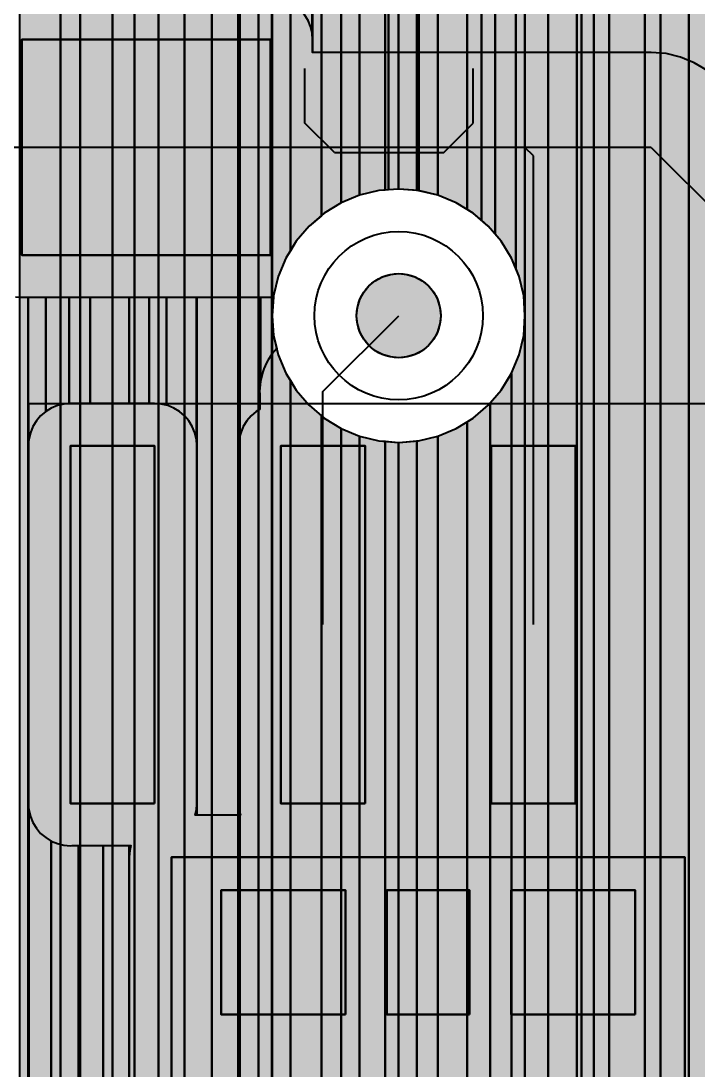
# Model space of a CAD drawing. Header units: millimetres. Extents: x 2 to 110, y 3 to 56.
# Drawn here: x 90.95 to 95.04, y 29.38 to 35.71 of the extents above; entities that cross this region are included whole.
import ezdxf

# ---------------------------------------------------------------- set-up
doc = ezdxf.new("R2010")
doc.units = ezdxf.units.MM
for name, color, linetype in [('bottom_copper', 7, 'Continuous'), ('drill_plated', 7, 'Continuous'), ('top_copper', 7, 'Continuous'), ('top_silk', 7, 'Continuous')]:
    doc.layers.add(name, color=color, linetype=linetype)

# ---------------------------------------------------------------- blocks, each defined once
blk = doc.blocks.new('Block10268')
at = {"layer": 'bottom_copper', "lineweight": 40}
for points in [[(0, 2.6295), (-0.1694, 2.6428), (-0.1711, 2.6427), (-0.1711, 39.2498), (0, 39.0787), (0, 2.6295)], [(0.3222, 2.5248), (0.1652, 2.5898), (0, 2.6295), (0, 39.0787), (0.3222, 38.7565), (0.3222, 2.5248)]]:
    blk.add_hatch(color=7, dxfattribs=at).paths.add_polyline_path(points, flags=0)
at = {"layer": 'bottom_copper', "color": 7, "lineweight": 40}
for points in [[(0, 2.6295), (-0.1694, 2.6428), (-0.1711, 2.6427), (-0.1711, 39.2498), (0, 39.0787), (0, 2.6295)], [(0.3222, 2.5248), (0.1652, 2.5898), (0, 2.6295), (0, 39.0787), (0.3222, 38.7565), (0.3222, 2.5248)]]:
    blk.add_lwpolyline(points, close=True, dxfattribs=at)
blk = doc.blocks.new('Block12760')
at = {"layer": 'bottom_copper', "lineweight": 40}
for points in [[(0.1264, 31.1169), (0.0117, 31.1444), (0.0117, 51.435), (0.1264, 51.435), (0.1264, 31.1169)], [(0.3036, 31.0304), (0.2372, 31.071), (0.1264, 31.1169), (0.1264, 51.435), (0.3036, 51.435), (0.3036, 31.0304)], [(0.3894, 30.9658), (0.3395, 31.0084), (0.3036, 31.0304), (0.3036, 51.435), (0.3894, 51.435), (0.3894, 30.9658)], [(0.0117, 31.1444), (0.0098, 31.1449), (0, 31.1457), (0, 49.6435), (0.0017, 49.6506), (0.0117, 49.82), (0.0117, 31.1444)], [(0.4717, 30.8825), (0.4307, 30.9305), (0.3894, 30.9658), (0.3894, 49.82), (0.4027, 49.6506), (0.4424, 49.4854), (0.4717, 49.4146), (0.4717, 30.8825)], [(0, 31.1457), (-0.1098, 31.1543), (-0.111, 31.1543), (-0.111, 49.3154), (-0.103, 49.3284), (-0.038, 49.4854), (0, 49.6435), (0, 31.1457)], [(0.5962, 30.6767), (0.5712, 30.737), (0.5086, 30.8393), (0.4717, 30.8825), (0.4717, 43.014), (0.4829, 42.8725), (0.516, 42.7345), (0.5703, 42.6034), (0.5962, 42.5612), (0.5962, 30.6767)], [(0.6522, 30.39), (0.6451, 30.5096), (0.6171, 30.6262), (0.5962, 30.6767), (0.5962, 42.5612), (0.6445, 42.4824), (0.6522, 42.4734), (0.6522, 30.39)], [(0.7927, 21.7742), (0.7432, 21.8165), (0.6522, 21.8723), (0.6522, 42.4734), (0.7366, 42.3744), (0.7927, 42.3266), (0.7927, 21.7742)], [(0.9656, 21.5946), (0.8648, 21.7126), (0.7927, 21.7742), (0.7927, 42.3266), (0.8446, 42.2823), (0.9656, 42.2081), (0.9656, 21.5946)], [(0.994, 21.5498), (0.9687, 21.591), (0.9656, 21.5946), (0.9656, 42.2081), (0.994, 42.1963), (0.994, 21.5498)], [(1.067, 21.4192), (1.0523, 21.4547), (0.994, 21.5498), (0.994, 39.883), (0.9987, 39.8232), (1.0127, 39.7649), (1.0357, 39.7095), (1.067, 39.6584), (1.067, 21.4192)], [(1.1602, 20.992), (1.1508, 21.1514), (1.1135, 21.3069), (1.067, 21.4192), (1.067, 39.6583), (1.106, 39.6128), (1.1173, 39.603), (1.1602, 39.5601), (1.1602, 20.992)], [(1.3762, 2.6353), (1.3028, 2.6295), (1.1602, 2.5952), (1.1602, 39.5601), (1.3762, 39.3441), (1.3762, 2.6353)], [(1.4705, 2.6427), (1.3762, 2.6353), (1.3762, 39.3441), (1.4705, 39.2498), (1.4705, 2.6427)], [(0.6522, 21.8723), (0.6069, 21.9001), (0.5703, 21.9153), (0.5703, 30.0415), (0.5712, 30.043), (0.6171, 30.1538), (0.6451, 30.2704), (0.6522, 30.39), (0.6522, 21.8723)], [(0.5703, 21.9153), (0.4591, 21.9613), (0.4424, 21.9653), (0.4424, 29.8632), (0.5086, 29.9407), (0.5703, 30.0415), (0.5703, 21.9153)], [(0.4424, 21.9653), (0.3036, 21.9986), (0.3036, 29.7496), (0.3395, 29.7716), (0.4307, 29.8495), (0.4424, 29.8632), (0.4424, 21.9653)], [(0.3036, 21.9986), (0.1442, 22.0111), (0.1264, 22.0097), (0.1264, 29.6631), (0.2372, 29.709), (0.3036, 29.7496), (0.3036, 21.9986)], [(0, 21.9998), (-0.0152, 21.9986), (-0.111, 21.9756), (-0.111, 29.6257), (-0.1098, 29.6256), (0, 29.6343), (0, 21.9998)], [(0.1264, 22.0097), (0, 21.9998), (0, 29.6343), (0.0093, 29.6351), (0.1264, 29.6631), (0.1264, 22.0097)]]:
    blk.add_hatch(color=7, dxfattribs=at).paths.add_polyline_path(points, flags=0)
at = {"layer": 'bottom_copper', "color": 7, "lineweight": 40}
for points in [[(0.1264, 31.1169), (0.0117, 31.1444), (0.0117, 51.435), (0.1264, 51.435), (0.1264, 31.1169)], [(0.3036, 31.0304), (0.2372, 31.071), (0.1264, 31.1169), (0.1264, 51.435), (0.3036, 51.435), (0.3036, 31.0304)], [(0.3894, 30.9658), (0.3395, 31.0084), (0.3036, 31.0304), (0.3036, 51.435), (0.3894, 51.435), (0.3894, 30.9658)], [(0.0117, 31.1444), (0.0098, 31.1449), (0, 31.1457), (0, 49.6435), (0.0017, 49.6506), (0.0117, 49.82), (0.0117, 31.1444)], [(0.4717, 30.8825), (0.4307, 30.9305), (0.3894, 30.9658), (0.3894, 49.82), (0.4027, 49.6506), (0.4424, 49.4854), (0.4717, 49.4146), (0.4717, 30.8825)], [(0, 31.1457), (-0.1098, 31.1543), (-0.111, 31.1543), (-0.111, 49.3154), (-0.103, 49.3284), (-0.038, 49.4854), (0, 49.6435), (0, 31.1457)], [(0.5962, 30.6767), (0.5712, 30.737), (0.5086, 30.8393), (0.4717, 30.8825), (0.4717, 43.014), (0.4829, 42.8725), (0.516, 42.7345), (0.5703, 42.6034), (0.5962, 42.5612), (0.5962, 30.6767)], [(0.6522, 30.39), (0.6451, 30.5096), (0.6171, 30.6262), (0.5962, 30.6767), (0.5962, 42.5612), (0.6445, 42.4824), (0.6522, 42.4734), (0.6522, 30.39)], [(0.7927, 21.7742), (0.7432, 21.8165), (0.6522, 21.8723), (0.6522, 42.4734), (0.7366, 42.3744), (0.7927, 42.3266), (0.7927, 21.7742)], [(0.9656, 21.5946), (0.8648, 21.7126), (0.7927, 21.7742), (0.7927, 42.3266), (0.8446, 42.2823), (0.9656, 42.2081), (0.9656, 21.5946)], [(0.994, 21.5498), (0.9687, 21.591), (0.9656, 21.5946), (0.9656, 42.2081), (0.994, 42.1963), (0.994, 21.5498)], [(1.067, 21.4192), (1.0523, 21.4547), (0.994, 21.5498), (0.994, 39.883), (0.9987, 39.8232), (1.0127, 39.7649), (1.0357, 39.7095), (1.067, 39.6584), (1.067, 21.4192)], [(1.1602, 20.992), (1.1508, 21.1514), (1.1135, 21.3069), (1.067, 21.4192), (1.067, 39.6583), (1.106, 39.6128), (1.1173, 39.603), (1.1602, 39.5601), (1.1602, 20.992)], [(1.3762, 2.6353), (1.3028, 2.6295), (1.1602, 2.5952), (1.1602, 39.5601), (1.3762, 39.3441), (1.3762, 2.6353)], [(1.4705, 2.6427), (1.3762, 2.6353), (1.3762, 39.3441), (1.4705, 39.2498), (1.4705, 2.6427)], [(0.6522, 21.8723), (0.6069, 21.9001), (0.5703, 21.9153), (0.5703, 30.0415), (0.5712, 30.043), (0.6171, 30.1538), (0.6451, 30.2704), (0.6522, 30.39), (0.6522, 21.8723)], [(0.5703, 21.9153), (0.4591, 21.9613), (0.4424, 21.9653), (0.4424, 29.8632), (0.5086, 29.9407), (0.5703, 30.0415), (0.5703, 21.9153)], [(0.4424, 21.9653), (0.3036, 21.9986), (0.3036, 29.7496), (0.3395, 29.7716), (0.4307, 29.8495), (0.4424, 29.8632), (0.4424, 21.9653)], [(0.3036, 21.9986), (0.1442, 22.0111), (0.1264, 22.0097), (0.1264, 29.6631), (0.2372, 29.709), (0.3036, 29.7496), (0.3036, 21.9986)], [(0, 21.9998), (-0.0152, 21.9986), (-0.111, 21.9756), (-0.111, 29.6257), (-0.1098, 29.6256), (0, 29.6343), (0, 21.9998)], [(0.1264, 22.0097), (0, 21.9998), (0, 29.6343), (0.0093, 29.6351), (0.1264, 29.6631), (0.1264, 22.0097)]]:
    blk.add_lwpolyline(points, close=True, dxfattribs=at)
blk = doc.blocks.new('Block13378')
at = {"layer": 'bottom_copper', "lineweight": 40}
for points in [[(0.8459, 16.6103), (0.7862, 16.6056), (0.7862, 34.6739), (0.8459, 34.7714), (0.8459, 16.6103)], [(0.7651, 16.6039), (0.7275, 16.6009), (0.6109, 16.5729), (0.6109, 34.4728), (0.6548, 34.5103), (0.7651, 34.6395), (0.7651, 16.6039)], [(0.7862, 16.6056), (0.7651, 16.6039), (0.7651, 34.6395), (0.7862, 34.6739), (0.7862, 16.6056)], [(0.6109, 16.5729), (0.5001, 16.527), (0.5001, 34.3844), (0.5256, 34.4), (0.6109, 34.4728), (0.6109, 16.5729)], [(0.5001, 16.527), (0.3978, 16.4644), (0.3807, 16.4498), (0.3805, 34.3111), (0.5001, 34.3844), (0.5001, 16.527)], [(0.3805, 16.4496), (0.3066, 16.3865), (0.2287, 16.2953), (0.193, 16.237), (0.193, 34.2388), (0.2237, 34.2462), (0.3805, 34.3111), (0.3805, 16.4496)], [(0, 5.1366), (-0.1126, 5.2328), (-0.1126, 34.1933), (-0.1109, 34.1932), (0, 34.2019), (0, 5.1366)], [(0.082, 5.0406), (0, 5.1366), (0, 34.2019), (0.0585, 34.2065), (0.082, 34.2121), (0.082, 5.0406)], [(0.0828, 6.4582), (0.082, 6.448), (0.082, 34.2121), (0.0828, 34.2123), (0.0828, 6.4582)], [(0.193, 16.237), (0.1661, 16.193), (0.1202, 16.0822), (0.0922, 15.9656), (0.0828, 15.846), (0.0828, 34.2123), (0.193, 34.2388), (0.193, 16.237)], [(0.193, 6.9107), (0.1318, 6.7629), (0.0945, 6.6074), (0.0828, 6.4582), (0.0828, 15.846), (0.0922, 15.7264), (0.1202, 15.6098), (0.1661, 15.499), (0.193, 15.455), (0.193, 6.9107)], [(0.3805, 7.1686), (0.2766, 7.047), (0.193, 6.9107), (0.193, 15.455), (0.2287, 15.3967), (0.3066, 15.3055), (0.3805, 15.2424), (0.3805, 7.1686)], [(0.5001, 7.2708), (0.3807, 7.1688), (0.3805, 15.2424), (0.3978, 15.2276), (0.5001, 15.165), (0.5001, 7.2708)], [(0.6109, 7.3392), (0.5021, 7.2725), (0.5001, 7.2708), (0.5001, 15.165), (0.6109, 15.1191), (0.6109, 7.3392)], [(0.7651, 7.4086), (0.6384, 7.3561), (0.6109, 7.3392), (0.6109, 15.1191), (0.7275, 15.0911), (0.7651, 15.0881), (0.7651, 7.4086)], [(0.8459, 7.4316), (0.7862, 7.4173), (0.7651, 7.4086), (0.7651, 15.0881), (0.8459, 15.0817), (0.8459, 7.4316)]]:
    blk.add_hatch(color=7, dxfattribs=at).paths.add_polyline_path(points, flags=0)
at = {"layer": 'bottom_copper', "color": 7, "lineweight": 40}
for points in [[(0.8459, 16.6103), (0.7862, 16.6056), (0.7862, 34.6739), (0.8459, 34.7714), (0.8459, 16.6103)], [(0.7651, 16.6039), (0.7275, 16.6009), (0.6109, 16.5729), (0.6109, 34.4728), (0.6548, 34.5103), (0.7651, 34.6395), (0.7651, 16.6039)], [(0.7862, 16.6056), (0.7651, 16.6039), (0.7651, 34.6395), (0.7862, 34.6739), (0.7862, 16.6056)], [(0.6109, 16.5729), (0.5001, 16.527), (0.5001, 34.3844), (0.5256, 34.4), (0.6109, 34.4728), (0.6109, 16.5729)], [(0.5001, 16.527), (0.3978, 16.4644), (0.3807, 16.4498), (0.3805, 34.3111), (0.5001, 34.3844), (0.5001, 16.527)], [(0.3805, 16.4496), (0.3066, 16.3865), (0.2287, 16.2953), (0.193, 16.237), (0.193, 34.2388), (0.2237, 34.2462), (0.3805, 34.3111), (0.3805, 16.4496)], [(0, 5.1366), (-0.1126, 5.2328), (-0.1126, 34.1933), (-0.1109, 34.1932), (0, 34.2019), (0, 5.1366)], [(0.082, 5.0406), (0, 5.1366), (0, 34.2019), (0.0585, 34.2065), (0.082, 34.2121), (0.082, 5.0406)], [(0.0828, 6.4582), (0.082, 6.448), (0.082, 34.2121), (0.0828, 34.2123), (0.0828, 6.4582)], [(0.193, 16.237), (0.1661, 16.193), (0.1202, 16.0822), (0.0922, 15.9656), (0.0828, 15.846), (0.0828, 34.2123), (0.193, 34.2388), (0.193, 16.237)], [(0.193, 6.9107), (0.1318, 6.7629), (0.0945, 6.6074), (0.0828, 6.4582), (0.0828, 15.846), (0.0922, 15.7264), (0.1202, 15.6098), (0.1661, 15.499), (0.193, 15.455), (0.193, 6.9107)], [(0.3805, 7.1686), (0.2766, 7.047), (0.193, 6.9107), (0.193, 15.455), (0.2287, 15.3967), (0.3066, 15.3055), (0.3805, 15.2424), (0.3805, 7.1686)], [(0.5001, 7.2708), (0.3807, 7.1688), (0.3805, 15.2424), (0.3978, 15.2276), (0.5001, 15.165), (0.5001, 7.2708)], [(0.6109, 7.3392), (0.5021, 7.2725), (0.5001, 7.2708), (0.5001, 15.165), (0.6109, 15.1191), (0.6109, 7.3392)], [(0.7651, 7.4086), (0.6384, 7.3561), (0.6109, 7.3392), (0.6109, 15.1191), (0.7275, 15.0911), (0.7651, 15.0881), (0.7651, 7.4086)], [(0.8459, 7.4316), (0.7862, 7.4173), (0.7651, 7.4086), (0.7651, 15.0881), (0.8459, 15.0817), (0.8459, 7.4316)]]:
    blk.add_lwpolyline(points, close=True, dxfattribs=at)
blk = doc.blocks.new('Block14575')
at = {"layer": 'bottom_copper', "lineweight": 40}
for points in [[(1.3558, 5.3177), (1.2299, 5.2405), (1.1106, 5.1386), (1.1106, 36.891), (1.3558, 36.891), (1.3558, 5.3177)], [(1.4738, 5.3687), (1.3662, 5.3241), (1.3558, 5.3177), (1.3558, 35.276), (1.3691, 35.1066), (1.4088, 34.9414), (1.4738, 34.7844), (1.4738, 5.3687)], [(1.6695, 5.4226), (1.514, 5.3853), (1.4738, 5.3687), (1.4738, 34.7844), (1.5626, 34.6395), (1.6695, 34.5143), (1.6695, 5.4226)], [(1.8021, 5.433), (1.6695, 5.4226), (1.6695, 34.5143), (1.6729, 34.5103), (1.8021, 34.4), (1.8021, 5.433)], [(1.947, 5.4258), (1.8289, 5.4351), (1.8021, 5.433), (1.8021, 34.4), (1.947, 34.3112), (1.947, 5.4258)], [(2.104, 5.3948), (1.9883, 5.4226), (1.947, 5.4258), (1.947, 34.3112), (2.104, 34.2462), (2.104, 5.3948)], [(2.2692, 5.3334), (2.1438, 5.3853), (2.104, 5.3948), (2.104, 34.2462), (2.2692, 34.2065), (2.2692, 5.3334)], [(2.4279, 5.2405), (2.2916, 5.3241), (2.2692, 5.3334), (2.2692, 34.2065), (2.4279, 34.194), (2.4279, 5.2405)], [(2.4369, 5.2328), (2.4279, 5.2405), (2.4279, 34.194), (2.4369, 34.1933), (2.4369, 5.2328)]]:
    blk.add_hatch(color=7, dxfattribs=at).paths.add_polyline_path(points, flags=0)
at = {"layer": 'bottom_copper', "color": 7, "lineweight": 40}
for points in [[(1.3558, 5.3177), (1.2299, 5.2405), (1.1106, 5.1386), (1.1106, 36.891), (1.3558, 36.891), (1.3558, 5.3177)], [(1.4738, 5.3687), (1.3662, 5.3241), (1.3558, 5.3177), (1.3558, 35.276), (1.3691, 35.1066), (1.4088, 34.9414), (1.4738, 34.7844), (1.4738, 5.3687)], [(1.6695, 5.4226), (1.514, 5.3853), (1.4738, 5.3687), (1.4738, 34.7844), (1.5626, 34.6395), (1.6695, 34.5143), (1.6695, 5.4226)], [(1.8021, 5.433), (1.6695, 5.4226), (1.6695, 34.5143), (1.6729, 34.5103), (1.8021, 34.4), (1.8021, 5.433)], [(1.947, 5.4258), (1.8289, 5.4351), (1.8021, 5.433), (1.8021, 34.4), (1.947, 34.3112), (1.947, 5.4258)], [(2.104, 5.3948), (1.9883, 5.4226), (1.947, 5.4258), (1.947, 34.3112), (2.104, 34.2462), (2.104, 5.3948)], [(2.2692, 5.3334), (2.1438, 5.3853), (2.104, 5.3948), (2.104, 34.2462), (2.2692, 34.2065), (2.2692, 5.3334)], [(2.4279, 5.2405), (2.2916, 5.3241), (2.2692, 5.3334), (2.2692, 34.2065), (2.4279, 34.194), (2.4279, 5.2405)], [(2.4369, 5.2328), (2.4279, 5.2405), (2.4279, 34.194), (2.4369, 34.1933), (2.4369, 5.2328)]]:
    blk.add_lwpolyline(points, close=True, dxfattribs=at)
blk = doc.blocks.new('Block69095')
at = {"layer": 'top_copper', "lineweight": 40}
for points in [[(2.9514, -2.6506), (2.5683, -2.2676), (2.5538, -2.2505), (2.4854, -2.1921), (2.4562, -2.1743), (2.4087, -2.1451), (2.3499, -2.1208), (2.3255, -2.1107), (2.2381, -2.0897), (2.1484, -2.0826), (2.126, -2.0844), (0.105, -2.0844), (0.105, 0.7731), (2.9514, 0.7731), (2.9514, -2.6506)], [(0.105, -2.0059), (0.1019, -1.9662), (0.1019, -1.5459), (0.105, -1.5061), (0.105, -2.0059)], [(0.1019, -1.9661), (0.0925, -1.9272), (0.0772, -1.8903), (0.0563, -1.8562), (0.0304, -1.8258), (0.0304, -1.6862), (0.0563, -1.6558), (0.0772, -1.6217), (0.0925, -1.5848), (0.1019, -1.5459), (0.1019, -1.9661)], [(0.105, -2.0844), (0.1042, -2.0844), (0.1042, -2.0159), (0.105, -2.0059), (0.105, -2.0844)]]:
    blk.add_hatch(color=7, dxfattribs=at).paths.add_polyline_path(points, flags=0)
at = {"layer": 'top_copper', "color": 7, "lineweight": 40}
for points in [[(2.9514, -2.6506), (2.5683, -2.2676), (2.5538, -2.2505), (2.4854, -2.1921), (2.4562, -2.1743), (2.4087, -2.1451), (2.3499, -2.1208), (2.3255, -2.1107), (2.2381, -2.0897), (2.1484, -2.0826), (2.126, -2.0844), (0.105, -2.0844), (0.105, 0.7731), (2.9514, 0.7731), (2.9514, -2.6506)], [(0.105, -2.0059), (0.1019, -1.9662), (0.1019, -1.5459), (0.105, -1.5061), (0.105, -2.0059)], [(0.1019, -1.9661), (0.0925, -1.9272), (0.0772, -1.8903), (0.0563, -1.8562), (0.0304, -1.8258), (0.0304, -1.6862), (0.0563, -1.6558), (0.0772, -1.6217), (0.0925, -1.5848), (0.1019, -1.5459), (0.1019, -1.9661)], [(0.105, -2.0844), (0.1042, -2.0844), (0.1042, -2.0159), (0.105, -2.0059), (0.105, -2.0844)]]:
    blk.add_lwpolyline(points, close=True, dxfattribs=at)
blk = doc.blocks.new('Block70621')
at = {"layer": 'top_copper', "lineweight": 40}
for points in [[(0, 0), (-0.0215, -0.0132), (-0.0519, -0.0391), (-0.0778, -0.0695), (-0.0987, -0.1036), (-0.114, -0.1406), (-0.1187, -0.1601), (-0.1187, 0.6776), (0, 0.6776), (0, 0)], [(0.0047, 0.1681), (0, 0.1086), (0, 0.6776), (0.0047, 0.6776), (0.0047, 0.1681)], [(0.073, 0.3332), (0.0524, 0.2996), (0.0417, 0.2821), (0.026, 0.2442), (0.0187, 0.2267), (0.0087, 0.185), (0.0047, 0.1684), (0.0047, 0.6776), (0.0551, 0.6776), (0.0651, 0.6768), (0.073, 0.6775), (0.073, 0.3332)], [(0.075, 0.3357), (0.0731, 0.3334), (0.073, 0.6775), (0.075, 0.6776), (0.075, 0.3357)], [(0.075, 0.5656), (0.075, 0.6776), (0.0838, 0.6783), (0.075, 0.5656)], [(0.075, 0.3357), (0.075, 0.5656), (0.0844, 0.446), (0.103, 0.3684), (0.075, 0.3357)], [(0.0012, 0.0007), (0, 0), (0, 0.1086), (0.0012, 0.0937), (0.0012, 0.0007)]]:
    blk.add_hatch(color=7, dxfattribs=at).paths.add_polyline_path(points, flags=0)
at = {"layer": 'top_copper', "color": 7, "lineweight": 40}
for points in [[(0, 0), (-0.0215, -0.0132), (-0.0519, -0.0391), (-0.0778, -0.0695), (-0.0987, -0.1036), (-0.114, -0.1406), (-0.1187, -0.1601), (-0.1187, 0.6776), (0, 0.6776), (0, 0)], [(0.0047, 0.1681), (0, 0.1086), (0, 0.6776), (0.0047, 0.6776), (0.0047, 0.1681)], [(0.073, 0.3332), (0.0524, 0.2996), (0.0417, 0.2821), (0.026, 0.2442), (0.0187, 0.2267), (0.0087, 0.185), (0.0047, 0.1684), (0.0047, 0.6776), (0.0551, 0.6776), (0.0651, 0.6768), (0.073, 0.6775), (0.073, 0.3332)], [(0.075, 0.3357), (0.0731, 0.3334), (0.073, 0.6775), (0.075, 0.6776), (0.075, 0.3357)], [(0.075, 0.5656), (0.075, 0.6776), (0.0838, 0.6783), (0.075, 0.5656)], [(0.075, 0.3357), (0.075, 0.5656), (0.0844, 0.446), (0.103, 0.3684), (0.075, 0.3357)], [(0.0012, 0.0007), (0, 0), (0, 0.1086), (0.0012, 0.0937), (0.0012, 0.0007)]]:
    blk.add_lwpolyline(points, close=True, dxfattribs=at)
blk = doc.blocks.new('Block75327')
at = {"layer": 'top_copper', "lineweight": 40}
for points in [[(3.6895, 21.311), (3.6393, 21.2608), (3.6393, 30.4861), (3.6515, 30.4852), (3.6615, 30.486), (3.6895, 30.486), (3.6895, 21.311)], [(3.7945, 29.7952), (3.7641, 29.7693), (3.7382, 29.7389), (3.7173, 29.7048), (3.702, 29.6678), (3.6927, 29.629), (3.6895, 29.5891), (3.6895, 30.486), (3.7945, 30.486), (3.7945, 29.7952)], [(3.9357, 29.8432), (3.9045, 29.8408), (3.8656, 29.8314), (3.8286, 29.8161), (3.7945, 29.7952), (3.7945, 30.486), (3.9357, 30.486), (3.9357, 29.8432)], [(4.0631, 29.8431), (3.9543, 29.8431), (3.9443, 29.8439), (3.9357, 29.8432), (3.9357, 30.486), (4.0631, 30.486), (4.0631, 29.8431)], [(4.2985, 29.8431), (4.0631, 29.8431), (4.0631, 30.486), (4.2985, 30.486), (4.2985, 29.8431)], [(4.4184, 29.8431), (4.2985, 29.8431), (4.2985, 30.486), (4.4184, 30.486), (4.4184, 29.8431)], [(4.5234, 29.8332), (4.4922, 29.8407), (4.4523, 29.8439), (4.4423, 29.8431), (4.4184, 29.8431), (4.4184, 30.486), (4.5234, 30.486), (4.5234, 29.8332)], [(4.6325, 29.7693), (4.6021, 29.7952), (4.568, 29.8161), (4.531, 29.8314), (4.5234, 29.8332), (4.5234, 30.486), (4.6325, 30.486), (4.6325, 29.7693)], [(4.7039, 29.629), (4.6946, 29.6678), (4.6793, 29.7048), (4.6584, 29.7389), (4.6325, 29.7693), (4.6325, 30.486), (4.7039, 30.486), (4.7039, 29.629)], [(4.7071, 29.5891), (4.7039, 29.6289), (4.7039, 30.486), (4.7071, 30.486), (4.7071, 29.5891)], [(4.9595, 27.3601), (4.7071, 27.3601), (4.7071, 30.486), (4.9595, 30.486), (4.9595, 27.3601)], [(4.9673, 29.6483), (4.9627, 29.629), (4.9595, 29.5891), (4.9595, 30.486), (4.9673, 30.486), (4.9673, 29.6483)], [(3.6903, 27.4401), (3.6895, 27.4301), (3.6895, 29.5891), (3.6903, 29.5791), (3.6903, 27.4401)], [(4.7071, 27.4301), (4.7063, 27.4401), (4.7063, 29.5791), (4.7071, 29.5891), (4.7071, 27.4301)], [(4.9603, 27.4401), (4.9595, 27.4301), (4.9595, 29.5891), (4.9603, 29.5791), (4.9603, 27.4401)], [(3.6927, 24.422), (3.6895, 24.3821), (3.6895, 27.4301), (3.6927, 27.3903), (3.6927, 24.422)], [(4.7071, 27.3601), (4.6967, 27.3601), (4.7039, 27.3902), (4.7071, 27.4301), (4.7071, 27.3601)], [(4.9627, 27.3601), (4.9595, 27.3601), (4.9595, 27.4301), (4.9627, 27.3903), (4.9627, 27.3601)], [(3.8286, 24.6091), (3.7945, 24.5882), (3.7641, 24.5623), (3.7382, 24.5319), (3.7173, 24.4978), (3.702, 24.4608), (3.6927, 24.422), (3.6927, 27.3902), (3.702, 27.3514), (3.7173, 27.3144), (3.7382, 27.2803), (3.7641, 27.2499), (3.7945, 27.224), (3.8286, 27.2031), (3.8286, 24.6091)], [(4.9673, 27.3601), (4.9627, 27.3601), (4.9627, 27.3902), (4.9673, 27.3709), (4.9673, 27.3601)], [(3.992, 24.6361), (3.9543, 24.6361), (3.9443, 24.6369), (3.9045, 24.6338), (3.8656, 24.6244), (3.8286, 24.6091), (3.8286, 27.2031), (3.8656, 27.1878), (3.9044, 27.1785), (3.9443, 27.1753), (3.9543, 27.1761), (3.992, 27.1761), (3.992, 24.6361)], [(4.1418, 24.6361), (3.992, 24.6361), (3.992, 27.1761), (4.1418, 27.1761), (4.1418, 24.6361)], [(4.2985, 24.6361), (4.1418, 24.6361), (4.1418, 27.1761), (4.2985, 27.1761), (4.2985, 24.6361)], [(4.3017, 27.146), (4.2985, 27.1061), (4.2985, 27.1761), (4.3089, 27.1761), (4.3017, 27.146)], [(4.2993, 24.7161), (4.2985, 24.7061), (4.2985, 27.1061), (4.2993, 27.0961), (4.2993, 24.7161)]]:
    blk.add_hatch(color=7, dxfattribs=at).paths.add_polyline_path(points, flags=0)
at = {"layer": 'top_copper', "color": 7, "lineweight": 40}
for points in [[(3.6895, 21.311), (3.6393, 21.2608), (3.6393, 30.4861), (3.6515, 30.4852), (3.6615, 30.486), (3.6895, 30.486), (3.6895, 21.311)], [(3.7945, 29.7952), (3.7641, 29.7693), (3.7382, 29.7389), (3.7173, 29.7048), (3.702, 29.6678), (3.6927, 29.629), (3.6895, 29.5891), (3.6895, 30.486), (3.7945, 30.486), (3.7945, 29.7952)], [(3.9357, 29.8432), (3.9045, 29.8408), (3.8656, 29.8314), (3.8286, 29.8161), (3.7945, 29.7952), (3.7945, 30.486), (3.9357, 30.486), (3.9357, 29.8432)], [(4.0631, 29.8431), (3.9543, 29.8431), (3.9443, 29.8439), (3.9357, 29.8432), (3.9357, 30.486), (4.0631, 30.486), (4.0631, 29.8431)], [(4.2985, 29.8431), (4.0631, 29.8431), (4.0631, 30.486), (4.2985, 30.486), (4.2985, 29.8431)], [(4.4184, 29.8431), (4.2985, 29.8431), (4.2985, 30.486), (4.4184, 30.486), (4.4184, 29.8431)], [(4.5234, 29.8332), (4.4922, 29.8407), (4.4523, 29.8439), (4.4423, 29.8431), (4.4184, 29.8431), (4.4184, 30.486), (4.5234, 30.486), (4.5234, 29.8332)], [(4.6325, 29.7693), (4.6021, 29.7952), (4.568, 29.8161), (4.531, 29.8314), (4.5234, 29.8332), (4.5234, 30.486), (4.6325, 30.486), (4.6325, 29.7693)], [(4.7039, 29.629), (4.6946, 29.6678), (4.6793, 29.7048), (4.6584, 29.7389), (4.6325, 29.7693), (4.6325, 30.486), (4.7039, 30.486), (4.7039, 29.629)], [(4.7071, 29.5891), (4.7039, 29.6289), (4.7039, 30.486), (4.7071, 30.486), (4.7071, 29.5891)], [(4.9595, 27.3601), (4.7071, 27.3601), (4.7071, 30.486), (4.9595, 30.486), (4.9595, 27.3601)], [(4.9673, 29.6483), (4.9627, 29.629), (4.9595, 29.5891), (4.9595, 30.486), (4.9673, 30.486), (4.9673, 29.6483)], [(3.6903, 27.4401), (3.6895, 27.4301), (3.6895, 29.5891), (3.6903, 29.5791), (3.6903, 27.4401)], [(4.7071, 27.4301), (4.7063, 27.4401), (4.7063, 29.5791), (4.7071, 29.5891), (4.7071, 27.4301)], [(4.9603, 27.4401), (4.9595, 27.4301), (4.9595, 29.5891), (4.9603, 29.5791), (4.9603, 27.4401)], [(3.6927, 24.422), (3.6895, 24.3821), (3.6895, 27.4301), (3.6927, 27.3903), (3.6927, 24.422)], [(4.7071, 27.3601), (4.6967, 27.3601), (4.7039, 27.3902), (4.7071, 27.4301), (4.7071, 27.3601)], [(4.9627, 27.3601), (4.9595, 27.3601), (4.9595, 27.4301), (4.9627, 27.3903), (4.9627, 27.3601)], [(3.8286, 24.6091), (3.7945, 24.5882), (3.7641, 24.5623), (3.7382, 24.5319), (3.7173, 24.4978), (3.702, 24.4608), (3.6927, 24.422), (3.6927, 27.3902), (3.702, 27.3514), (3.7173, 27.3144), (3.7382, 27.2803), (3.7641, 27.2499), (3.7945, 27.224), (3.8286, 27.2031), (3.8286, 24.6091)], [(4.9673, 27.3601), (4.9627, 27.3601), (4.9627, 27.3902), (4.9673, 27.3709), (4.9673, 27.3601)], [(3.992, 24.6361), (3.9543, 24.6361), (3.9443, 24.6369), (3.9045, 24.6338), (3.8656, 24.6244), (3.8286, 24.6091), (3.8286, 27.2031), (3.8656, 27.1878), (3.9044, 27.1785), (3.9443, 27.1753), (3.9543, 27.1761), (3.992, 27.1761), (3.992, 24.6361)], [(4.1418, 24.6361), (3.992, 24.6361), (3.992, 27.1761), (4.1418, 27.1761), (4.1418, 24.6361)], [(4.2985, 24.6361), (4.1418, 24.6361), (4.1418, 27.1761), (4.2985, 27.1761), (4.2985, 24.6361)], [(4.3017, 27.146), (4.2985, 27.1061), (4.2985, 27.1761), (4.3089, 27.1761), (4.3017, 27.146)], [(4.2993, 24.7161), (4.2985, 24.7061), (4.2985, 27.1061), (4.2993, 27.0961), (4.2993, 24.7161)]]:
    blk.add_lwpolyline(points, close=True, dxfattribs=at)

msp = doc.modelspace()

# ---------------------------------------------------------------- hatches: boundary and pattern name
at = {"layer": 'bottom_copper', "lineweight": 40}
msp.add_hatch(color=7, dxfattribs=at).paths.add_polyline_path([(93.4811, 33.8784), (93.4667, 33.8308), (93.4432, 33.7869), (93.4116, 33.7484), (93.3731, 33.7168), (93.3292, 33.6933), (93.2816, 33.6789), (93.232, 33.674), (93.1824, 33.6789), (93.1348, 33.6933), (93.0909, 33.7168), (93.0524, 33.7484), (93.0208, 33.7869), (92.9973, 33.8308), (92.9829, 33.8784), (92.978, 33.928), (92.9829, 33.9776), (92.9973, 34.0252), (93.0208, 34.0691), (93.0524, 34.1076), (93.0909, 34.1392), (93.1348, 34.1627), (93.1824, 34.1771), (93.232, 34.182), (93.2816, 34.1771), (93.3292, 34.1627), (93.3731, 34.1392), (93.4116, 34.1076), (93.4432, 34.0691), (93.4667, 34.0252), (93.4811, 33.9776), (93.486, 33.928), (93.4811, 33.8784)], flags=0)
at = {"layer": 'drill_plated', "lineweight": 40}
msp.add_hatch(color=7, dxfattribs=at).paths.add_polyline_path([(93.4811, 33.8784), (93.4667, 33.8308), (93.4432, 33.7869), (93.4116, 33.7484), (93.3731, 33.7168), (93.3292, 33.6933), (93.2816, 33.6789), (93.232, 33.674), (93.1824, 33.6789), (93.1348, 33.6933), (93.0909, 33.7168), (93.0524, 33.7484), (93.0208, 33.7869), (92.9973, 33.8308), (92.9829, 33.8784), (92.978, 33.928), (92.9829, 33.9776), (92.9973, 34.0252), (93.0208, 34.0691), (93.0524, 34.1076), (93.0909, 34.1392), (93.1348, 34.1627), (93.1824, 34.1771), (93.232, 34.182), (93.2816, 34.1771), (93.3292, 34.1627), (93.3731, 34.1392), (93.4116, 34.1076), (93.4432, 34.0691), (93.4667, 34.0252), (93.4811, 33.9776), (93.486, 33.928), (93.4811, 33.8784)], flags=0)
at = {"layer": 'top_copper', "lineweight": 40}
for points in [[(92.4578, 34.294), (90.9582, 34.294), (90.9582, 35.594), (92.4578, 35.594), (92.4578, 34.294)], [(93.4811, 33.8784), (93.4667, 33.8308), (93.4432, 33.7869), (93.4116, 33.7484), (93.3731, 33.7168), (93.3292, 33.6933), (93.2816, 33.6789), (93.232, 33.674), (93.1824, 33.6789), (93.1348, 33.6933), (93.0909, 33.7168), (93.0524, 33.7484), (93.0208, 33.7869), (92.9973, 33.8308), (92.9829, 33.8784), (92.978, 33.928), (92.9829, 33.9776), (92.9973, 34.0252), (93.0208, 34.0691), (93.0524, 34.1076), (93.0909, 34.1392), (93.1348, 34.1627), (93.1824, 34.1771), (93.232, 34.182), (93.2816, 34.1771), (93.3292, 34.1627), (93.3731, 34.1392), (93.4116, 34.1076), (93.4432, 34.0691), (93.4667, 34.0252), (93.4811, 33.9776), (93.486, 33.928), (93.4811, 33.8784)], [(91.759, 30.9841), (91.251, 30.9841), (91.251, 33.1431), (91.759, 33.1431), (91.759, 30.9841)], [(93.029, 30.9841), (92.521, 30.9841), (92.521, 33.1431), (93.029, 33.1431), (93.029, 30.9841)], [(94.299, 30.9841), (93.791, 30.9841), (93.791, 33.1431), (94.299, 33.1431), (94.299, 30.9841)], [(92.274, 30.9141), (92.274, 30.9249), (92.2766, 30.9141), (92.274, 30.9141)], [(94.96, 28.2601), (91.86, 28.2601), (91.86, 30.6601), (94.96, 30.6601), (94.96, 28.2601)], [(92.91, 29.7101), (92.16, 29.7101), (92.16, 30.4601), (92.91, 30.4601), (92.91, 29.7101)], [(93.66, 29.7101), (93.16, 29.7101), (93.16, 30.4601), (93.66, 30.4601), (93.66, 29.7101)], [(94.66, 29.7101), (93.91, 29.7101), (93.91, 30.4601), (94.66, 30.4601), (94.66, 29.7101)]]:
    msp.add_hatch(color=7, dxfattribs=at).paths.add_polyline_path(points, flags=0)

# ---------------------------------------------------------------- linework, layer by layer
at = {"layer": 'bottom_copper', "color": 7, "lineweight": 40}
for p, q in [((93.2308, 34.6923), (93.2308, 52.8534)), ((93.2308, 52.8534), (93.2308, 34.6923)), ((92.2723, 23.3148), (92.2723, 52.2753)), ((92.2723, 52.2753), (92.2723, 23.3148)), ((94.8123, 6.1807), (94.8123, 42.7878)), ((94.8123, 42.7878), (94.8123, 6.1807)), ((92.9958, 34.6549), (92.885, 34.609)), ((93.1124, 34.6829), (92.9958, 34.6549)), ((93.2308, 34.6923), (93.1124, 34.6829)), ((93.232, 34.6923), (93.2308, 34.6923)), ((93.3516, 34.6829), (93.232, 34.6923)), ((93.4682, 34.6549), (93.3516, 34.6829)), ((93.579, 34.609), (93.4682, 34.6549)), ((92.885, 34.609), (92.7827, 34.5464)), ((93.6813, 34.5464), (93.579, 34.609)), ((92.7827, 34.5464), (92.6915, 34.4685)), ((93.7725, 34.4685), (93.6813, 34.5464)), ((92.6915, 34.4685), (92.6136, 34.3773)), ((93.8504, 34.3773), (93.7725, 34.4685)), ((92.6136, 34.3773), (92.551, 34.275)), ((93.913, 34.275), (93.8504, 34.3773)), ((92.551, 34.275), (92.5051, 34.1642)), ((93.9589, 34.1642), (93.913, 34.275)), ((92.5051, 34.1642), (92.4771, 34.0476)), ((93.9869, 34.0476), (93.9589, 34.1642)), ((92.4771, 34.0476), (92.4677, 33.928)), ((93.994, 33.928), (93.9869, 34.0476)), ((92.4677, 33.928), (92.4771, 33.8084)), ((93.9869, 33.8084), (93.994, 33.928)), ((92.4771, 33.8084), (92.5051, 33.6918)), ((93.9589, 33.6918), (93.9869, 33.8084)), ((92.5051, 33.6918), (92.551, 33.581)), ((93.913, 33.581), (93.9589, 33.6918)), ((92.551, 33.581), (92.6136, 33.4787)), ((93.8504, 33.4787), (93.913, 33.581)), ((92.6136, 33.4787), (92.6915, 33.3875)), ((93.7725, 33.3875), (93.8504, 33.4787)), ((92.6915, 33.3875), (92.7827, 33.3096)), ((93.6813, 33.3096), (93.7725, 33.3875)), ((92.7827, 33.3096), (92.885, 33.247)), ((93.579, 33.247), (93.6813, 33.3096)), ((92.885, 33.247), (92.9958, 33.2011)), ((93.4682, 33.2011), (93.579, 33.247)), ((92.9958, 33.2011), (93.1124, 33.1731)), ((93.3516, 33.1731), (93.4682, 33.2011)), ((93.1124, 33.1731), (93.2308, 33.1637)), ((93.2308, 25.5136), (93.2308, 33.1637)), ((93.2308, 33.1637), (93.232, 33.1636)), ((93.2308, 33.1637), (93.2308, 25.5136)), ((93.232, 33.1636), (93.3516, 33.1731))]:
    msp.add_line(p, q, dxfattribs=at)
msp.add_lwpolyline([(93.4811, 33.8784), (93.4667, 33.8308), (93.4432, 33.7869), (93.4116, 33.7484), (93.3731, 33.7168), (93.3292, 33.6933), (93.2816, 33.6789), (93.232, 33.674), (93.1824, 33.6789), (93.1348, 33.6933), (93.0909, 33.7168), (93.0524, 33.7484), (93.0208, 33.7869), (92.9973, 33.8308), (92.9829, 33.8784), (92.978, 33.928), (92.9829, 33.9776), (92.9973, 34.0252), (93.0208, 34.0691), (93.0524, 34.1076), (93.0909, 34.1392), (93.1348, 34.1627), (93.1824, 34.1771), (93.232, 34.182), (93.2816, 34.1771), (93.3292, 34.1627), (93.3731, 34.1392), (93.4116, 34.1076), (93.4432, 34.0691), (93.4667, 34.0252), (93.4811, 33.9776), (93.486, 33.928), (93.4811, 33.8784)], close=True, dxfattribs=at)
for major_axis in [(0.508, 0), (0.254, 0)]:
    msp.add_ellipse((93.232, 33.928), major_axis=major_axis, ratio=1, dxfattribs=at)
at = {"layer": 'drill_plated', "color": 7, "lineweight": 40}
msp.add_lwpolyline([(93.4811, 33.8784), (93.4667, 33.8308), (93.4432, 33.7869), (93.4116, 33.7484), (93.3731, 33.7168), (93.3292, 33.6933), (93.2816, 33.6789), (93.232, 33.674), (93.1824, 33.6789), (93.1348, 33.6933), (93.0909, 33.7168), (93.0524, 33.7484), (93.0208, 33.7869), (92.9973, 33.8308), (92.9829, 33.8784), (92.978, 33.928), (92.9829, 33.9776), (92.9973, 34.0252), (93.0208, 34.0691), (93.0524, 34.1076), (93.0909, 34.1392), (93.1348, 34.1627), (93.1824, 34.1771), (93.232, 34.182), (93.2816, 34.1771), (93.3292, 34.1627), (93.3731, 34.1392), (93.4116, 34.1076), (93.4432, 34.0691), (93.4667, 34.0252), (93.4811, 33.9776), (93.486, 33.928), (93.4811, 33.8784)], close=True, dxfattribs=at)
msp.add_ellipse((93.232, 33.928), major_axis=(0.254, 0), ratio=1, dxfattribs=at)
at = {"layer": 'top_copper', "color": 7, "lineweight": 40}
for p, q in [((92.7001, 35.6727), (92.6848, 35.7096)), ((92.7095, 35.6338), (92.7001, 35.6727)), ((90.9582, 35.594), (90.9582, 34.294)), ((92.4578, 35.594), (90.9582, 35.594)), ((92.4578, 34.294), (92.4578, 35.594)), ((92.7095, 35.6337), (92.7095, 35.6338)), ((92.7126, 35.594), (92.7095, 35.6337)), ((92.7118, 35.584), (92.7126, 35.594)), ((92.7118, 35.5155), (92.7118, 35.584)), ((94.7336, 35.5155), (92.7118, 35.5155)), ((94.756, 35.5173), (94.7336, 35.5155)), ((94.8457, 35.5102), (94.756, 35.5173)), ((94.9331, 35.4892), (94.8457, 35.5102)), ((94.9575, 35.4791), (94.9331, 35.4892)), ((95.0163, 35.4548), (94.9575, 35.4791)), ((95.0638, 35.4256), (95.0163, 35.4548)), ((94.756, 34.944), (87.39, 34.944)), ((94.0449, 34.893), (93.994, 34.944)), ((94.0449, 32.0636), (94.0449, 34.893)), ((94.756, 34.944), (95.264, 34.436)), ((90.9582, 34.294), (92.4578, 34.294)), ((90.9183, 34.0423), (90.9582, 34.0392)), ((90.9582, 34.0392), (90.9682, 34.04)), ((90.9682, 34.04), (92.274, 34.04)), ((92.274, 33.2023), (92.274, 34.04)), ((92.274, 34.04), (92.4478, 34.04)), ((92.274, 34.04), (92.274, 33.2023)), ((92.4478, 34.04), (92.4578, 34.0392)), ((92.4578, 34.0392), (92.4765, 34.0407)), ((92.4765, 34.0407), (92.4677, 33.928)), ((92.4677, 33.928), (92.4771, 33.8084)), ((92.7749, 33.471), (93.232, 33.928)), ((92.4771, 33.8084), (92.4957, 33.7308)), ((92.4657, 33.6956), (92.4451, 33.662)), ((92.4658, 33.6958), (92.4657, 33.6957)), ((92.4657, 33.6957), (92.4657, 33.6956)), ((92.4957, 33.7308), (92.4658, 33.6958)), ((92.4344, 33.6445), (92.4187, 33.6066)), ((92.4451, 33.662), (92.4344, 33.6445)), ((92.4114, 33.5891), (92.4014, 33.5474)), ((92.4187, 33.6066), (92.4114, 33.5891)), ((92.3974, 33.5305), (92.3927, 33.471)), ((92.4014, 33.5474), (92.3974, 33.5308)), ((92.3974, 33.5308), (92.3974, 33.5305)), ((92.3927, 33.471), (92.3939, 33.4561)), ((92.3939, 33.4561), (92.3939, 33.3631)), ((92.7749, 32.0636), (92.7749, 33.471)), ((91.1353, 33.3701), (91.1012, 33.3492)), ((91.1723, 33.3854), (91.1353, 33.3701)), ((91.2111, 33.3947), (91.1723, 33.3854)), ((91.2112, 33.3948), (91.2111, 33.3947)), ((91.251, 33.3979), (91.2112, 33.3948)), ((91.261, 33.3971), (91.251, 33.3979)), ((91.749, 33.3971), (91.261, 33.3971)), ((91.759, 33.3979), (91.749, 33.3971)), ((91.7989, 33.3947), (91.759, 33.3979)), ((91.8377, 33.3854), (91.7989, 33.3947)), ((91.8747, 33.3701), (91.8377, 33.3854)), ((91.9088, 33.3492), (91.8747, 33.3701)), ((91.0708, 33.3233), (91.0449, 33.2929)), ((91.1012, 33.3492), (91.0708, 33.3233)), ((91.9392, 33.3233), (91.9088, 33.3492)), ((91.9651, 33.2929), (91.9392, 33.3233)), ((92.3408, 33.3233), (92.3149, 33.2929)), ((92.3712, 33.3492), (92.3408, 33.3233)), ((92.3939, 33.3631), (92.3712, 33.3492)), ((91.024, 33.2588), (91.0087, 33.2218)), ((91.0449, 33.2929), (91.024, 33.2588)), ((91.986, 33.2588), (91.9651, 33.2929)), ((92.0013, 33.2218), (91.986, 33.2588)), ((92.294, 33.2588), (92.2787, 33.2218)), ((92.3149, 33.2929), (92.294, 33.2588)), ((90.9994, 33.183), (90.9962, 33.1431)), ((91.0087, 33.2218), (90.9994, 33.183)), ((92.0106, 33.183), (92.0013, 33.2218)), ((92.0106, 33.1829), (92.0106, 33.183)), ((92.0138, 33.1431), (92.0106, 33.1829)), ((92.2694, 33.183), (92.2662, 33.1431)), ((92.274, 33.2023), (92.2694, 33.183)), ((92.2787, 33.2218), (92.274, 33.2023)), ((90.9962, 33.1431), (90.997, 33.1331)), ((90.997, 33.1331), (90.997, 30.9941)), ((91.759, 33.1431), (91.251, 33.1431)), ((91.251, 33.1431), (91.251, 30.9841)), ((91.759, 30.9841), (91.759, 33.1431)), ((92.013, 33.1331), (92.0138, 33.1431)), ((92.013, 30.9941), (92.013, 33.1331)), ((92.2662, 33.1431), (92.267, 33.1331)), ((92.267, 33.1331), (92.267, 30.9941)), ((93.029, 33.1431), (92.521, 33.1431)), ((92.521, 33.1431), (92.521, 30.9841)), ((93.029, 30.9841), (93.029, 33.1431)), ((94.299, 33.1431), (93.791, 33.1431)), ((93.791, 33.1431), (93.791, 30.9841)), ((94.299, 30.9841), (94.299, 33.1431)), ((90.997, 30.9941), (90.9962, 30.9841)), ((90.9962, 30.9841), (90.9994, 30.9443)), ((91.251, 30.9841), (91.759, 30.9841)), ((92.0106, 30.9442), (92.0138, 30.9841)), ((92.0138, 30.9841), (92.013, 30.9941)), ((92.267, 30.9941), (92.2662, 30.9841)), ((92.2662, 30.9841), (92.2694, 30.9443)), ((92.521, 30.9841), (93.029, 30.9841)), ((93.791, 30.9841), (94.299, 30.9841)), ((90.9994, 30.9443), (90.9994, 30.9442)), ((90.9994, 30.9442), (91.0087, 30.9054)), ((91.0087, 30.9054), (91.024, 30.8684)), ((92.0034, 30.9141), (92.0106, 30.9442)), ((92.274, 30.9141), (92.0034, 30.9141)), ((92.2694, 30.9443), (92.2694, 30.9442)), ((92.2694, 30.9442), (92.274, 30.9249)), ((92.274, 30.9141), (92.274, 30.9249)), ((92.274, 30.9249), (92.2766, 30.9141)), ((92.274, 30.9249), (92.274, 30.9141)), ((92.2766, 30.9141), (92.274, 30.9141)), ((91.024, 30.8684), (91.0449, 30.8343)), ((91.0449, 30.8343), (91.0708, 30.8039)), ((91.0708, 30.8039), (91.1012, 30.778)), ((91.1012, 30.778), (91.1353, 30.7571)), ((91.1353, 30.7571), (91.1723, 30.7418)), ((91.1723, 30.7418), (91.2111, 30.7325)), ((91.2111, 30.7325), (91.251, 30.7293)), ((91.251, 30.7293), (91.261, 30.7301)), ((91.261, 30.7301), (91.6156, 30.7301)), ((91.6156, 30.7301), (91.6084, 30.7)), ((91.6084, 30.7), (91.6052, 30.6601)), ((91.6052, 30.6601), (91.606, 30.6501)), ((91.606, 30.6501), (91.606, 28.2701)), ((91.86, 30.6601), (91.86, 28.2601)), ((94.96, 30.6601), (91.86, 30.6601)), ((94.96, 28.2601), (94.96, 30.6601)), ((92.91, 30.4601), (92.16, 30.4601)), ((92.16, 30.4601), (92.16, 29.7101)), ((92.91, 29.7101), (92.91, 30.4601)), ((93.66, 30.4601), (93.16, 30.4601)), ((93.16, 30.4601), (93.16, 29.7101)), ((93.66, 29.7101), (93.66, 30.4601)), ((94.66, 30.4601), (93.91, 30.4601)), ((93.91, 30.4601), (93.91, 29.7101)), ((94.66, 29.7101), (94.66, 30.4601)), ((92.16, 29.7101), (92.91, 29.7101)), ((93.16, 29.7101), (93.66, 29.7101)), ((93.91, 29.7101), (94.66, 29.7101))]:
    msp.add_line(p, q, dxfattribs=at)
for points in [[(92.4578, 34.294), (90.9582, 34.294), (90.9582, 35.594), (92.4578, 35.594), (92.4578, 34.294)], [(93.4811, 33.8784), (93.4667, 33.8308), (93.4432, 33.7869), (93.4116, 33.7484), (93.3731, 33.7168), (93.3292, 33.6933), (93.2816, 33.6789), (93.232, 33.674), (93.1824, 33.6789), (93.1348, 33.6933), (93.0909, 33.7168), (93.0524, 33.7484), (93.0208, 33.7869), (92.9973, 33.8308), (92.9829, 33.8784), (92.978, 33.928), (92.9829, 33.9776), (92.9973, 34.0252), (93.0208, 34.0691), (93.0524, 34.1076), (93.0909, 34.1392), (93.1348, 34.1627), (93.1824, 34.1771), (93.232, 34.182), (93.2816, 34.1771), (93.3292, 34.1627), (93.3731, 34.1392), (93.4116, 34.1076), (93.4432, 34.0691), (93.4667, 34.0252), (93.4811, 33.9776), (93.486, 33.928), (93.4811, 33.8784)], [(91.759, 30.9841), (91.251, 30.9841), (91.251, 33.1431), (91.759, 33.1431), (91.759, 30.9841)], [(93.029, 30.9841), (92.521, 30.9841), (92.521, 33.1431), (93.029, 33.1431), (93.029, 30.9841)], [(94.299, 30.9841), (93.791, 30.9841), (93.791, 33.1431), (94.299, 33.1431), (94.299, 30.9841)], [(92.274, 30.9141), (92.274, 30.9249), (92.2766, 30.9141), (92.274, 30.9141)], [(94.96, 28.2601), (91.86, 28.2601), (91.86, 30.6601), (94.96, 30.6601), (94.96, 28.2601)], [(92.91, 29.7101), (92.16, 29.7101), (92.16, 30.4601), (92.91, 30.4601), (92.91, 29.7101)], [(93.66, 29.7101), (93.16, 29.7101), (93.16, 30.4601), (93.66, 30.4601), (93.66, 29.7101)], [(94.66, 29.7101), (93.91, 29.7101), (93.91, 30.4601), (94.66, 30.4601), (94.66, 29.7101)]]:
    msp.add_lwpolyline(points, close=True, dxfattribs=at)
for major_axis in [(0.508, 0), (0.254, 0)]:
    msp.add_ellipse((93.232, 33.928), major_axis=major_axis, ratio=1, dxfattribs=at)
at = {"layer": 'top_silk', "color": 7, "lineweight": 40}
for p, q in [((92.6659, 35.0898), (92.6659, 35.42)), ((93.6819, 35.0898), (93.6819, 35.42)), ((92.8437, 34.912), (92.6659, 35.0898)), ((93.5041, 34.912), (93.6819, 35.0898)), ((92.8437, 34.912), (93.5041, 34.912)), ((90.997, 33.3971), (90.997, 25.5231)), ((90.997, 33.3971), (95.823, 33.3971))]:
    msp.add_line(p, q, dxfattribs=at)

# ---------------------------------------------------------------- block references
at = {"layer": 'bottom_copper'}
for name, p in [('Block14575', (89.8354, 18.082)), ('Block12760', (93.3418, 3.538)), ('Block13378', (92.3849, 18.082)), ('Block10268', (94.9834, 3.538))]:
    msp.add_blockref(name, p, dxfattribs=at)
at = {"layer": 'top_copper'}
for name, p in [('Block69095', (92.6076, 37.5999)), ('Block75327', (87.3067, 3.554)), ('Block70621', (92.3927, 33.3624))]:
    msp.add_blockref(name, p, dxfattribs=at)

doc.saveas('drawing.dxf')
